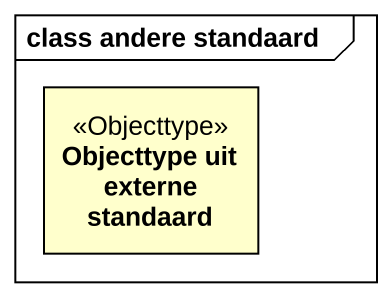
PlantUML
@startuml
mainframe class andere standaard
hide circle
hide empty members
class "Objecttype uit externe standaard" as Objecttype_uit_externe <<Objecttype>>
@enduml
